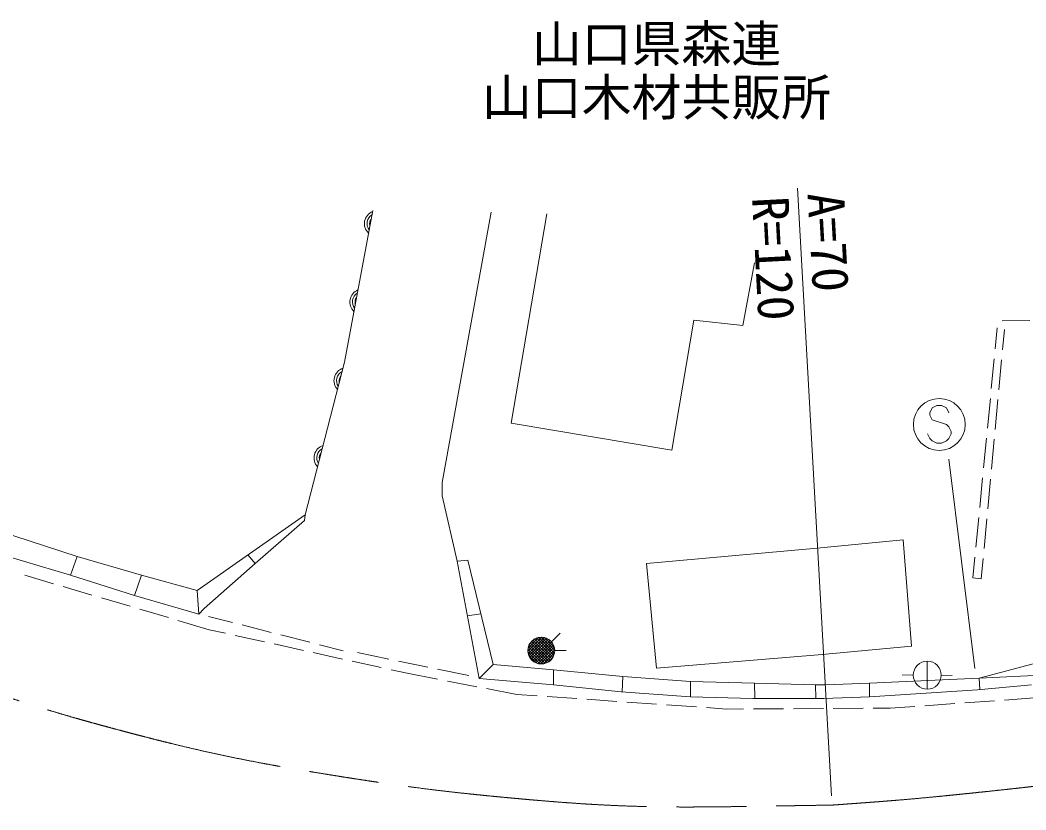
# Model space of a CAD drawing. Units: millimetres, scale not verified. Extents: x 40000 to 680000, y 20000 to 380000.
# Drawn here: x 191092 to 241508, y 253758 to 293371 of the extents above; entities that cross this region are included whole.
import ezdxf
from ezdxf.enums import TextEntityAlignment as Align

# ---------------------------------------------------------------- set-up
doc = ezdxf.new("R2010")
doc.units = ezdxf.units.MM
doc.header["$LTSCALE"] = 1000
doc.linetypes.add('CHAIN', pattern=[18.5, 12, -1.5, 3.5, -1.5])
for name, color, linetype, lineweight in [('M-BGD', 7, 'Continuous', 13), ('M-BMK', 2, 'CHAIN', 13), ('M-BMK-SRVR', 3, 'Continuous', 13), ('M-STR-STRC', 7, 'Continuous', 13)]:
    doc.layers.add(name, color=color, linetype=linetype, lineweight=lineweight)
doc.styles.add('ＭＳ ゴシック', font='')
doc.styles.get('ＭＳ ゴシック').set_extended_font_data('MS Gothic')

msp = doc.modelspace()

# ---------------------------------------------------------------- linework, layer by layer
at = {"layer": 'M-BGD'}
for p, q in [((214699, 283732), (212243, 270186)), ((215715, 273149), (217493, 283648)), ((227907, 281192), (227314, 278060)), ((224859, 278314), (223758, 271794)), ((227314, 278060), (224859, 278314)), ((241711, 278297), (240317, 278291)), ((240069, 277929), (239967, 276884)), ((240432, 277852), (240337, 276826)), ((239919, 276387), (239774, 274894)), ((240291, 276328), (240152, 274834)), ((239726, 274396), (239580, 272903)), ((240106, 274336), (239967, 272843)), ((223758, 271794), (215715, 273149)), ((239532, 272405), (239387, 270912)), ((239921, 272345), (239783, 270851)), ((239338, 270415), (239193, 268922)), ((239737, 270353), (239598, 268860)), ((212243, 270186), (212243, 269508)), ((212243, 269508), (213005, 266234)), ((187944, 268408), (193955, 266460)), ((187944, 268408), (193955, 266460)), ((199967, 264767), (205383, 268562)), ((202881, 266119), (205351, 268281)), ((205351, 268281), (205383, 268562)), ((239145, 268424), (239000, 266931)), ((239552, 268362), (239413, 266868)), ((231039, 266884), (235357, 267307)), ((235357, 267307), (235781, 261973)), ((222488, 266122), (231039, 266884)), ((190484, 266460), (193617, 265529)), ((193617, 265529), (193955, 266460)), ((193955, 266460), (197173, 265529)), ((202499, 266553), (202881, 266119)), ((213534, 266281), (213005, 266234)), ((213005, 266234), (214109, 260344)), ((214808, 261044), (213534, 266281)), ((238951, 266434), (238850, 265389)), ((239367, 266371), (239272, 265344)), ((200314, 263863), (202881, 266119)), ((222996, 260872), (222488, 266122)), ((191334, 265525), (192772, 265101)), ((193617, 265529), (196834, 264513)), ((197173, 265529), (196834, 264513)), ((197173, 265529), (199967, 264767)), ((239272, 265344), (238850, 265389)), ((193252, 264959), (194691, 264535)), ((199967, 264767), (200051, 263573)), ((195170, 264393), (196609, 263968)), ((196834, 264513), (200051, 263573)), ((196834, 264513), (200051, 263573)), ((197088, 263827), (198527, 263402)), ((200051, 263573), (200314, 263863)), ((200051, 263573), (200314, 263863)), ((199006, 263261), (200577, 262797)), ((200543, 263461), (201736, 263157)), ((213517, 263485), (214192, 263586)), ((200577, 262797), (201384, 262619)), ((202220, 263033), (203674, 262662)), ((201873, 262511), (203338, 262188)), ((204158, 262538), (205612, 262167)), ((216543, 261716), (217250, 262423)), ((216552, 261867), (217099, 262414)), ((216561, 261593), (217373, 262406)), ((216596, 261487), (217480, 262370)), ((216634, 262090), (216876, 262332)), ((216644, 261394), (217573, 262322)), ((216704, 261312), (217654, 262262)), ((217677, 261259), (216724, 262212)), ((216775, 261241), (217725, 262192)), ((217744, 261333), (216798, 262279)), ((217801, 261418), (216883, 262336)), ((217846, 261514), (216979, 262381)), ((217877, 261624), (217089, 262412)), ((217889, 261754), (217219, 262424)), ((217869, 261916), (217381, 262404)), ((217727, 262189), (218159, 262620)), ((203826, 262080), (205291, 261757)), ((206096, 262044), (207290, 261739)), ((217149, 261080), (216545, 261684)), ((217289, 261081), (216546, 261824)), ((217407, 261105), (216570, 261942)), ((217509, 261144), (216609, 262044)), ((217598, 261196), (216661, 262133)), ((216856, 261181), (217785, 262110)), ((216948, 261132), (217834, 262018)), ((217054, 261096), (217870, 261912)), ((217177, 261078), (217888, 261789)), ((217889, 261751), (218467, 261751)), ((235781, 261973), (231293, 261550)), ((205779, 261650), (207244, 261326)), ((207732, 261219), (209197, 260896)), ((208004, 261646), (209570, 261323)), ((210059, 261222), (211529, 260919)), ((216960, 261127), (216592, 261495)), ((217326, 261086), (217880, 261640)), ((217544, 261162), (217804, 261422)), ((231293, 261550), (222996, 260872)), ((236563, 261216), (236563, 259816)), ((239167, 260364), (243632, 261562)), ((209685, 260788), (210492, 260610)), ((212018, 260818), (213583, 260496)), ((214109, 260344), (214808, 261044)), ((214808, 261044), (217831, 260788)), ((217831, 260788), (221303, 260449)), ((217831, 260788), (217831, 260026)), ((210492, 260610), (212018, 260316)), ((212509, 260222), (213982, 259938)), ((214109, 260344), (217831, 260026)), ((221303, 260449), (221276, 259682)), ((221303, 260449), (224689, 260195)), ((224689, 260195), (224689, 259433)), ((224689, 260195), (227907, 260110)), ((233664, 260110), (239167, 260364)), ((235863, 260523), (235314, 260528)), ((237263, 260510), (237812, 260505)), ((239167, 260364), (242747, 260545)), ((239167, 260364), (239198, 259801)), ((214473, 259844), (215998, 259550)), ((217831, 260026), (221218, 259687)), ((217831, 260026), (221218, 259687)), ((221218, 259687), (224689, 259433)), ((227922, 259355), (227907, 260110)), ((227907, 260110), (230955, 260026)), ((230955, 260026), (230977, 259361)), ((230955, 260026), (231463, 260026)), ((231463, 260026), (233664, 260110)), ((233664, 260110), (233664, 259433)), ((233664, 259433), (239083, 259772)), ((239083, 259772), (241792, 260026)), ((215998, 259550), (217011, 259479)), ((217510, 259445), (219006, 259340)), ((219505, 259305), (221001, 259200)), ((221500, 259165), (222996, 259060)), ((224689, 259433), (227822, 259348)), ((227822, 259348), (230870, 259348)), ((230870, 259348), (231378, 259348)), ((231378, 259348), (233664, 259433)), ((238440, 259127), (239936, 259234)), ((240435, 259269), (241931, 259376)), ((223495, 259025), (224991, 258921)), ((225490, 258886), (226503, 258815)), ((226503, 258815), (227355, 258819)), ((227855, 258822), (229355, 258830)), ((229855, 258833), (231355, 258841)), ((231855, 258844), (233355, 258852)), ((233855, 258855), (234707, 258859)), ((234707, 258859), (235946, 258948)), ((236445, 258984), (237941, 259091))]:
    msp.add_line(p, q, dxfattribs=at)
msp.add_lwpolyline([(208767, 283817), (207350, 276216), (205383, 268562)], dxfattribs=at)
for centre, radius in [((217216, 261751), 674), ((236563, 260516), 700)]:
    msp.add_circle(centre, radius, dxfattribs=at)
for centre, radius, start, end in [((209005, 283162), 654, 112.2172, 226.659), ((209005, 283162), 523, 122.0284, 216.8478), ((209005, 283162), 392, 143.9049, 194.9713), ((208272, 279230), 654, 112.2172, 226.659), ((208272, 279230), 523, 122.0284, 216.8478), ((208272, 279230), 392, 143.9049, 194.9713), ((207477, 275287), 654, 108.3679, 222.8098), ((207477, 275287), 523, 118.1792, 212.9985), ((207477, 275287), 392, 140.0556, 191.1221), ((206481, 271413), 654, 108.3679, 222.8098), ((206481, 271413), 523, 118.1792, 212.9985), ((206481, 271413), 392, 140.0556, 191.1221)]:
    msp.add_arc(centre, radius, start, end, dxfattribs=at)
at = {"layer": 'M-BMK'}
for points, knots in [([(175224, 265428), (179121, 263688), (180161, 263183), (183402, 261933), (185072, 261289), (186005, 260917), (187701, 260344), (190743, 259315), (192449, 258731), (195550, 257897), (199728, 256773), (202106, 256246), (206377, 255557), (210213, 254937), (212376, 254655), (216247, 254305), (222298, 253758), (224463, 253893), (231800, 253999)], [0, 0, 0, 0, 1, 1, 1, 2, 2, 2, 3, 3, 3, 4, 4, 4, 5, 5, 5, 6, 6, 6, 6]), ([(231800, 253999), (235507, 254263), (236508, 254361), (239518, 254677), (244375, 255187), (247087, 255586), (251900, 256413), (255988, 257115), (258260, 257614), (262320, 258464), (266219, 259279), (267466, 259562), (272278, 260660)], [0, 0, 0, 0, 1, 1, 1, 2, 2, 2, 3, 3, 3, 4, 4, 4, 4])]:
    msp.add_open_spline(points, degree=3, knots=knots, dxfattribs=at)
at = {"layer": 'M-BMK-SRVR'}
msp.add_line((231762, 254465), (230053, 284941), dxfattribs=at)
at = {"layer": 'M-STR-STRC'}
for p, q in [((236813, 273916), (236695, 273680)), ((237050, 274035), (236813, 273916)), ((237286, 274035), (237050, 274035)), ((237522, 273916), (237286, 274035)), ((237640, 273680), (237522, 273916)), ((236695, 273680), (236695, 273562)), ((236695, 273562), (236813, 273326)), ((236813, 273326), (237522, 273089)), ((237522, 273089), (237640, 272971)), ((237640, 272971), (237759, 272735)), ((236695, 272380), (236577, 272616)), ((236813, 272262), (236695, 272380)), ((237050, 272144), (236813, 272262)), ((237522, 272262), (237286, 272144)), ((237640, 272380), (237522, 272262)), ((237759, 272616), (237640, 272380)), ((237759, 272735), (237759, 272616)), ((237286, 272144), (237050, 272144)), ((237646, 271352), (238956, 260851))]:
    msp.add_line(p, q, dxfattribs=at)
msp.add_circle((237168, 273089), 1300, dxfattribs=at)

# ---------------------------------------------------------------- texts
at = {"layer": 'M-BGD', "style": 'ＭＳ ゴシック'}
for s, p in [('山口県森連', (222992, 292182)), ('山口木材共販所', (222992, 289498))]:
    msp.add_text(s, height=1833, dxfattribs=at).set_placement(p, align=Align.MIDDLE_CENTER)
at = {"layer": 'M-BMK-SRVR', "style": 'ＭＳ ゴシック'}
for s, rotation, p in [('R=120', 273.021, (228694, 284532)), ('A=70', 273.208, (231474, 284720))]:
    msp.add_text(s, height=1833, rotation=rotation, dxfattribs=at).set_placement(p, align=Align.MIDDLE_LEFT)

doc.saveas('drawing.dxf')
